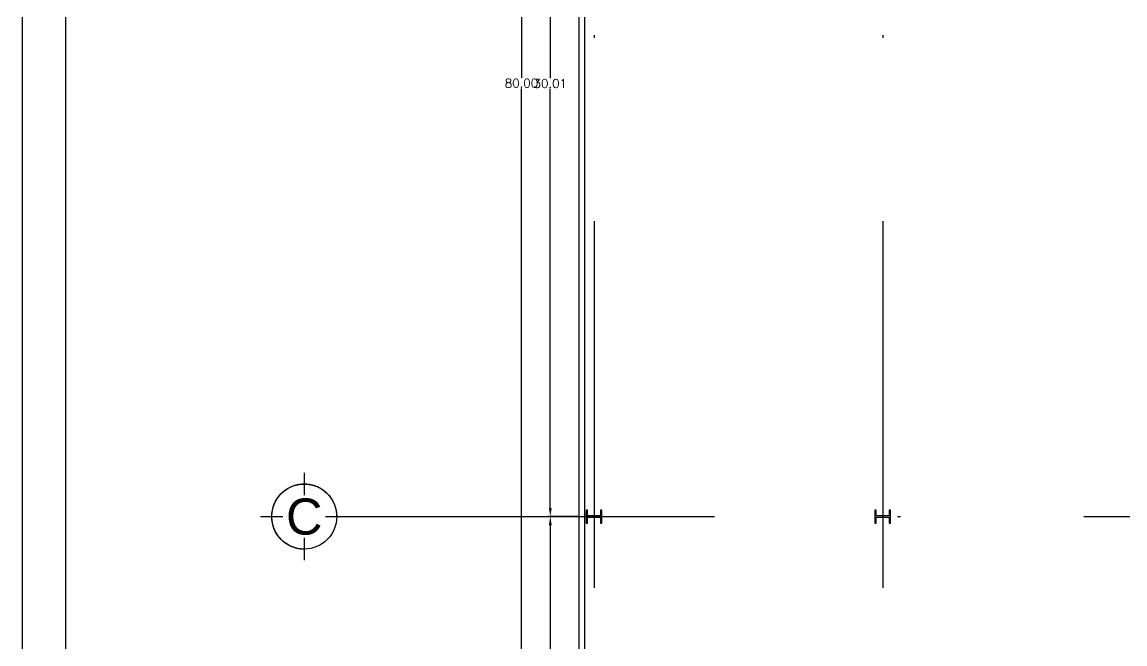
# Model space of a CAD drawing. Header units: millimetres. Extents: x -3 to 3438, y -2371 to 140.
# Drawn here: x 294.78 to 333.01, y 59 to 80.55 of the extents above; entities that cross this region are included whole.
import ezdxf
from ezdxf.enums import TextEntityAlignment as Align

# ---------------------------------------------------------------- set-up
doc = ezdxf.new("R2010")
doc.units = ezdxf.units.MM
doc.linetypes.add('DASHDOT', pattern=[25.4, 12.7, -6.35, 0, -6.35])
doc.layers.get('0').update_dxf_attribs({"color": 3})
for name, color, linetype in [('1- 1', 1, 'Continuous'), ('1- 2', 223, 'Continuous'), ('1- muro de carga', 5, 'Continuous'), ('dim-75', 2, 'Continuous'), ('ejes', 140, 'DASHDOT'), ('MARCO', 254, 'Continuous')]:
    doc.layers.add(name, color=color, linetype=linetype)
doc.styles.add('ALA', font='arial.ttf')
doc.styles.get("Standard").update_dxf_attribs({"font": 'arial.ttf'})
doc.styles.add('TEXTOS', font='romans.shx')
doc.dimstyles.new('DIM-75P', dxfattribs={"dimtxt": 0.3, "dimasz": 0.3, "dimexe": 0.0675, "dimexo": 0.0468, "dimgap": 0.0375, "dimtad": 0, "dimtih": 1, "dimtoh": 1, "dimzin": 0, "dimdsep": 46, "dimtxsty": 'TEXTOS', "dimcen": 0.3, "dimclrd": 1, "dimclre": 1, "dimclrt": 2, "dimadec": 0, "dimazin": 0, "dimtfac": 1, "dimtmove": 1, "dimatfit": 3, "dimldrblk": 'flecha', "dimfxl": 0.045, "dimtolj": 1, "dimtzin": 0, "dimlwd": -1, "dimlwe": -1, "dimarcsym": 0})

# ---------------------------------------------------------------- blocks, each defined once
blk = doc.blocks.new('ejeh')
at = {"layer": 'ejes', "const_width": 0.02}
for points in [[(0, 1.348), (0, 1)], [(-0.326, 0.674), (-0.674, 0.674)], [(0.326, 0.674), (0.674, 0.674)], [(0, 0), (0, 0.348)]]:
    blk.add_lwpolyline(points, dxfattribs=at)
blk.add_lwpolyline([(0, 0.174, -2.414214), (0.5, 0.674, 1)], format="xyb", dxfattribs=at)
at = {"layer": 'ejes'}
blk.add_circle((0, 0.674), 0.5, dxfattribs=at)
blk.add_attdef('X', text='', height=0.556, dxfattribs=at).set_placement((0, 0.674), align=Align.MIDDLE_CENTER)
blk = doc.blocks.new('*D59')
at = {"layer": 'Defpoints', "color": 0, "transparency": 16777216}
for p in [(314.089, 118.429), (312.089, 38.429), (314.089, 38.429)]:
    blk.add_point(p, dxfattribs=at)
at = {"layer": 'dim-75', "color": 1, "transparency": 16777216}
for p, q in [((314.042, 118.429), (312.022, 118.429)), ((312.089, 118.129), (312.089, 78.616)), ((312.089, 38.729), (312.089, 78.241)), ((314.042, 38.429), (312.022, 38.429))]:
    blk.add_line(p, q, dxfattribs=at)
for points in [[(312.039, 118.129), (312.139, 118.129), (312.089, 118.429)], [(312.039, 38.729), (312.139, 38.729), (312.089, 38.429)]]:
    blk.add_solid(points, dxfattribs=at)
at = {"layer": 'dim-75', "color": 2, "transparency": 16777216, "insert": (312.089, 78.429), "char_height": 0.3, "attachment_point": 5, "style": 'TEXTOS'}
blk.add_mtext('\\A1;80.00', dxfattribs=at)
blk = doc.blocks.new('flecha')
at = {"ltscale": 6}
for points in [[(-0.02, 0.03), (-0.11, 0.13), (-0.12, 0.05), (-0.12, 0.21)], [(-0.02, -0.03), (-0.11, -0.13), (-0.12, -0.05), (-0.12, -0.21)]]:
    blk.add_hatch(color=256, dxfattribs=at).paths.add_polyline_path(points)
for p, q in [((0.01, -0.02), (-0.14, 0.24)), ((0.01, 0.02), (-0.14, -0.24)), ((-0.13, 0.24), (-0.13, 0.03)), ((-0.13, 0.03), (-0.1, 0.12)), ((0, 0), (-0.1, 0.12)), ((0, 0), (-0.1, -0.12)), ((-0.13, -0.02), (-0.13, -0.24)), ((-0.13, -0.02), (-0.1, -0.12))]:
    blk.add_line(p, q, dxfattribs=at)
for points in [[(-0.02, 0.03), (-0.11, 0.13), (-0.12, 0.05), (-0.12, 0.21)], [(-0.02, -0.03), (-0.11, -0.13), (-0.12, -0.05), (-0.12, -0.21)]]:
    blk.add_lwpolyline(points, close=True, dxfattribs=at)
blk = doc.blocks.new('*D60')
at = {"layer": 'Defpoints', "color": 0, "transparency": 16777216}
for p in [(313.089, 63.413), (314.089, 63.413), (314.089, 38.902)]:
    blk.add_point(p, dxfattribs=at)
at = {"layer": 'dim-75', "color": 1, "transparency": 16777216}
for p, q in [((314.042, 63.413), (313.022, 63.413)), ((313.089, 63.113), (313.089, 51.345)), ((313.089, 39.202), (313.089, 50.97)), ((314.042, 38.902), (313.022, 38.902))]:
    blk.add_line(p, q, dxfattribs=at)
for points in [[(313.039, 63.113), (313.139, 63.113), (313.089, 63.413)], [(313.039, 39.202), (313.139, 39.202), (313.089, 38.902)]]:
    blk.add_solid(points, dxfattribs=at)
at = {"layer": 'dim-75', "color": 2, "transparency": 16777216, "insert": (313.089, 51.158), "char_height": 0.3, "attachment_point": 5, "style": 'TEXTOS'}
blk.add_mtext('\\A1;24.51', dxfattribs=at)
blk = doc.blocks.new('*D61')
at = {"layer": 'Defpoints', "color": 0, "transparency": 16777216}
for p in [(313.089, 93.421), (314.089, 93.421), (314.089, 63.413)]:
    blk.add_point(p, dxfattribs=at)
at = {"layer": 'dim-75', "color": 1, "transparency": 16777216}
for p, q in [((314.042, 93.421), (313.022, 93.421)), ((313.089, 93.121), (313.089, 78.604)), ((313.089, 63.713), (313.089, 78.229)), ((314.042, 63.413), (313.022, 63.413))]:
    blk.add_line(p, q, dxfattribs=at)
for points in [[(313.039, 93.121), (313.139, 93.121), (313.089, 93.421)], [(313.039, 63.713), (313.139, 63.713), (313.089, 63.413)]]:
    blk.add_solid(points, dxfattribs=at)
at = {"layer": 'dim-75', "color": 2, "transparency": 16777216, "insert": (313.089, 78.417), "char_height": 0.3, "attachment_point": 5, "style": 'TEXTOS'}
blk.add_mtext('\\A1;30.01', dxfattribs=at)

msp = doc.modelspace()

# ---------------------------------------------------------------- linework, layer by layer
at = {"layer": '1- 1', "lineweight": 25}
for points in [[(294.776, 139.89), (294.776, -75.213), (584.919, -75.213), (584.919, 139.89), (294.776, 139.89)], [(540.25, 138.286), (296.285, 138.286), (296.285, -74.218)]]:
    msp.add_lwpolyline(points, dxfattribs=at)
at = {"layer": '1- 2', "lineweight": 25}
for points in [[(314.832, 63.44), (314.381, 63.44), (314.381, 63.638), (314.334, 63.638), (314.334, 63.188), (314.381, 63.188), (314.381, 63.393), (314.832, 63.393), (314.832, 63.188), (314.879, 63.188), (314.879, 63.638), (314.832, 63.638), (314.832, 63.44)], [(314.832, 63.44), (314.381, 63.44), (314.381, 63.638), (314.334, 63.638), (314.334, 63.188), (314.381, 63.188), (314.381, 63.393), (314.832, 63.393), (314.832, 63.188), (314.879, 63.188), (314.879, 63.638), (314.832, 63.638), (314.832, 63.44)], [(324.84, 63.44), (324.389, 63.44), (324.389, 63.638), (324.342, 63.638), (324.342, 63.188), (324.389, 63.188), (324.389, 63.393), (324.84, 63.393), (324.84, 63.188), (324.879, 63.188), (324.879, 63.638), (324.84, 63.638), (324.84, 63.44)], [(324.84, 63.44), (324.389, 63.44), (324.389, 63.638), (324.342, 63.638), (324.342, 63.188), (324.389, 63.188), (324.389, 63.393), (324.84, 63.393), (324.84, 63.188), (324.879, 63.188), (324.879, 63.638), (324.84, 63.638), (324.84, 63.44)]]:
    msp.add_lwpolyline(points, dxfattribs=at)
at = {"layer": '1- muro de carga', "lineweight": 25}
msp.add_lwpolyline([(314.089, 38.429), (314.089, 118.429), (455.171, 118.429), (476.656, 38.429)], close=True, dxfattribs=at)
msp.add_lwpolyline([(320.179, 38.626), (314.287, 38.626), (314.287, 118.231), (455.012, 118.231), (476.395, 38.626), (321.38, 38.626)], dxfattribs=at)
at = {"layer": 'ejes'}
for p, q in [((314.612, 124.645), (314.612, 38.902)), ((324.62, 124.645), (324.62, 38.902)), ((306.08, 63.413), (476.538, 63.413))]:
    msp.add_line(p, q, dxfattribs=at)

# ---------------------------------------------------------------- block references
at = {"layer": 'MARCO'}
ref = msp.add_blockref('ejeh', (304.559, 61.892), dxfattribs=dict(at, xscale=2.254873559710263, yscale=2.254873559710263, zscale=2.254873559710263))
ref.add_attrib('X', 'C', dxfattribs={"layer": 'ejes', "height": 1.254, "style": 'ALA'}).set_placement((304.559, 63.412), align=Align.MIDDLE_CENTER)

# ---------------------------------------------------------------- dimensions: what is measured, and where the dimension line sits
at = {"layer": 'dim-75'}
for base, p1, p2, picture, middle in [((312.089, 38.429), (314.089, 118.429), (314.089, 38.429), '*D59', (312.089, 78.429)), ((313.089, 93.421), (314.089, 63.413), (314.089, 93.421), '*D61', (313.089, 78.417)), ((313.089, 63.413), (314.089, 38.902), (314.089, 63.413), '*D60', (313.089, 51.158))]:
    dim = msp.add_linear_dim(base=base, p1=p1, p2=p2, angle=90, dimstyle='DIM-75P', dxfattribs=at)
    dim.commit()
    dim.dimension.update_dxf_attribs({"geometry": picture, "text_midpoint": middle})

doc.saveas('drawing.dxf')
